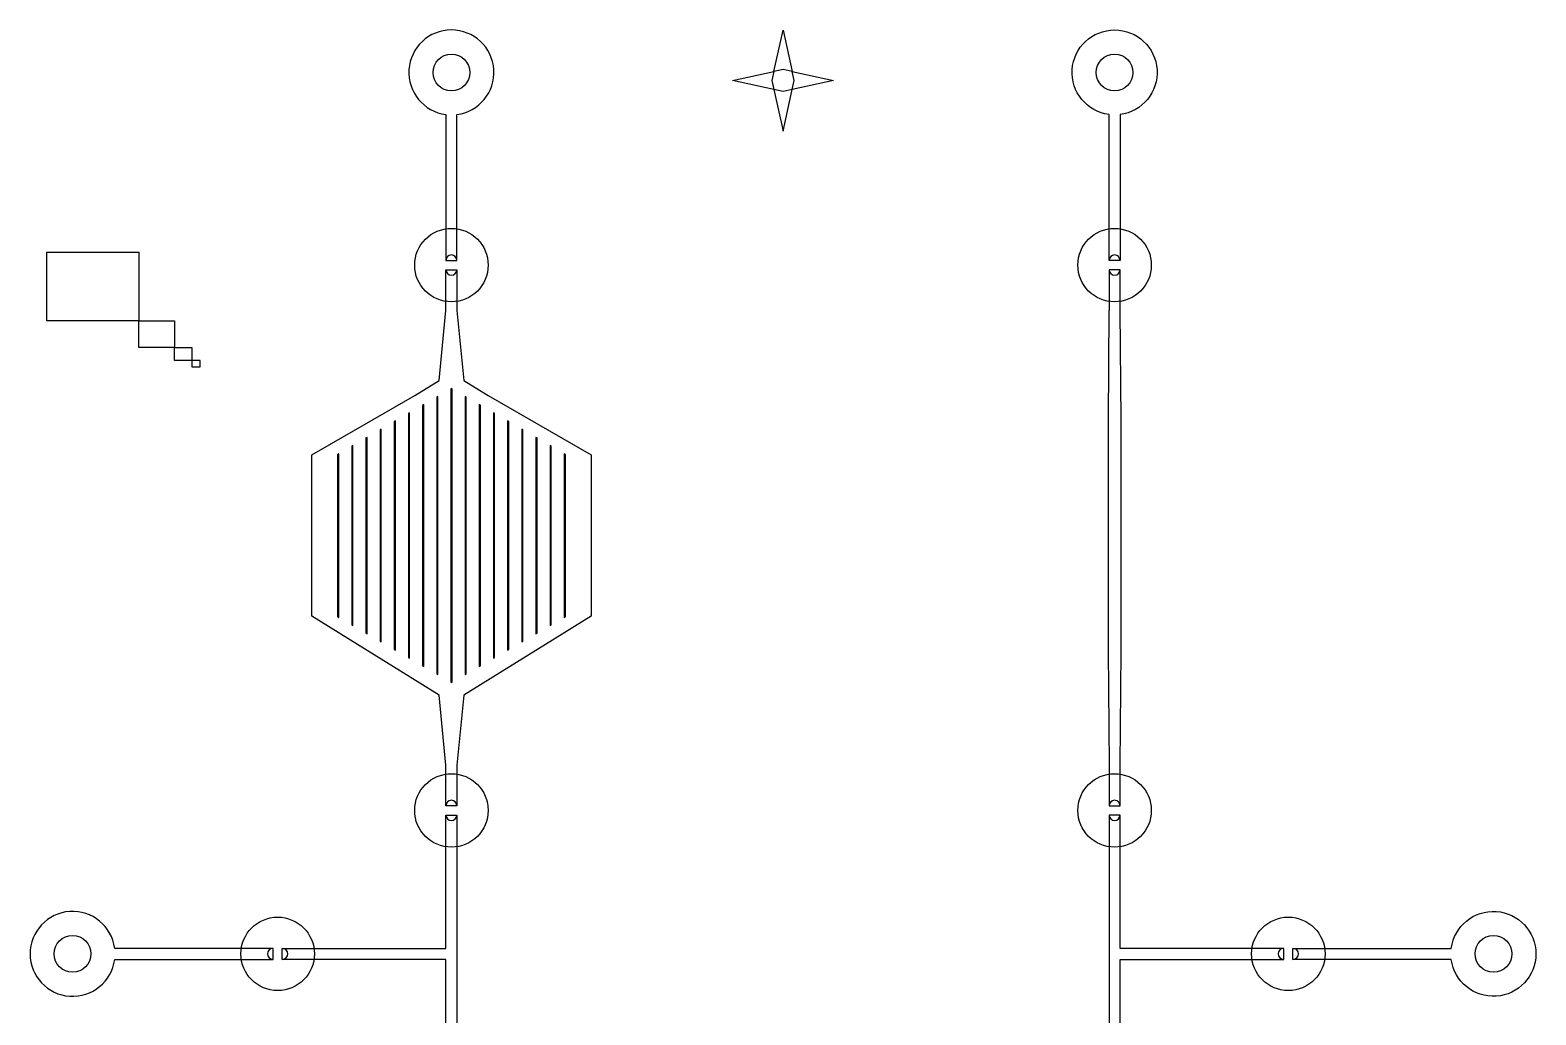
# Model space of a CAD drawing. Header units: inches. Extents: x -20.5 to 20.5, y -21.6 to 29.
# Drawn here: x -20.49 to 20.49, y 2.23 to 29.05 of the extents above; entities that cross this region are included whole.
import ezdxf

# ---------------------------------------------------------------- set-up
doc = ezdxf.new("R2010")
doc.units = ezdxf.units.IN
doc.header["$MEASUREMENT"] = 0

msp = doc.modelspace()

# ---------------------------------------------------------------- linework, layer by layer
msp.add_line((-9.392, 11.499), (-9.392, 19.072))
for points in [[(-9.172, 26.746), (-9.172, 22.773), (-8.872, 22.773), (-8.872, 26.746, 15.360328)], [(9.172, 26.746), (9.172, 22.773), (8.872, 22.773), (8.872, 26.746, -15.360328)], [(-8.872, 7.677), (-8.875, 1.883), (-9.022, 1.674), (-9.022, 1.604), (-8.706, 1.604), (-0.925, -6.851), (-0.925, -10.929), (-8.176, -18.891), (-8.176, -19.687, -2.283917), (-9.873, -19.687), (-9.873, -18.891), (-17.125, -10.929), (-17.125, -6.851), (-9.343, 1.604), (-9.027, 1.604), (-9.027, 1.674), (-9.175, 1.883), (-9.174, 3.747), (-13.625, 3.746), (-13.625, 4.047), (-9.174, 4.047), (-9.172, 7.677)], [(8.872, 7.677), (8.875, 1.883), (9.022, 1.674), (9.022, 1.604), (8.706, 1.604), (0.925, -6.851), (0.925, -10.929), (8.176, -18.891), (8.176, -19.687, 2.283917), (9.873, -19.687), (9.873, -18.891), (17.125, -10.929), (17.125, -6.851), (9.343, 1.604), (9.027, 1.604), (9.027, 1.674), (9.175, 1.883), (9.174, 3.747), (13.625, 3.747), (13.625, 4.047), (9.174, 4.047), (9.172, 7.677)], [(-18.185, 3.747), (-13.875, 3.747), (-13.875, 4.046), (-18.185, 4.047, 15.344251)], [(18.185, 3.747), (13.875, 3.747), (13.875, 4.047), (18.185, 4.047, -15.344251)]]:
    msp.add_lwpolyline(points, format="xyb", close=True)
for points in [[(0, 29.046), (0.246, 27.917), (0, 27.971), (-0.246, 27.917)], [(-0.3, 27.671), (-0.246, 27.425), (-1.375, 27.671), (-0.246, 27.917)], [(1.375, 27.671), (0.246, 27.425), (0.3, 27.671), (0.246, 27.917)], [(0.246, 27.425), (0, 27.371), (-0.246, 27.425), (0, 26.296)], [(-17.53, 23), (-17.53, 21.131), (-20.032, 21.131), (-20.032, 23)], [(-9.172, 7.927), (-9.171, 9.038), (-9.355, 10.94), (-12.822, 13.091), (-12.822, 17.48), (-10.022, 19.096), (-9.355, 19.51), (-9.171, 21.412), (-9.172, 22.523), (-8.872, 22.523), (-8.871, 21.413), (-8.687, 19.51), (-8.021, 19.096), (-5.221, 17.48), (-5.221, 13.091), (-8.687, 10.94), (-8.871, 9.037), (-8.872, 7.927)], [(8.87, 21.401), (8.844, 18.431), (8.844, 17.955), (8.844, 12.616), (8.844, 12.14), (8.871, 9.037), (8.872, 7.927), (9.172, 7.927), (9.171, 9.038), (9.2, 12.14), (9.2, 12.616), (9.2, 17.955), (9.2, 18.431), (9.173, 21.399), (9.171, 21.412), (9.172, 22.523), (8.872, 22.523), (8.871, 21.413)], [(-16.561, 21.131), (-16.561, 20.408), (-17.53, 20.408), (-17.53, 21.131)], [(-16.086, 20.408), (-16.086, 20.052), (-16.561, 20.052), (-16.561, 20.408)], [(-16.086, 20.052), (-16.086, 19.882), (-15.858, 19.882), (-15.858, 20.052)], [(-9.036, 11.294), (-9.021, 11.285), (-9.006, 11.294), (-9.006, 19.277), (-9.021, 19.285), (-9.036, 19.277)], [(-9.777, 18.849), (-9.807, 18.832), (-9.807, 11.739), (-9.777, 11.722)], [(-8.621, 11.517), (-8.621, 19.054), (-8.651, 19.072), (-8.651, 11.499)], [(-8.265, 11.722), (-8.235, 11.739), (-8.235, 18.832), (-8.265, 18.849)], [(-10.193, 18.609), (-10.193, 11.962), (-10.163, 11.945), (-10.163, 18.626)], [(-7.85, 11.962), (-7.85, 18.609), (-7.88, 18.626), (-7.88, 11.945)], [(-10.964, 18.164), (-10.964, 12.407), (-10.934, 12.39), (-10.934, 18.181)], [(-10.578, 18.387), (-10.578, 12.184), (-10.548, 12.167), (-10.548, 18.404)], [(-7.464, 12.184), (-7.464, 18.387), (-7.494, 18.404), (-7.494, 12.167)], [(-7.079, 12.407), (-7.079, 18.164), (-7.109, 18.181), (-7.109, 12.39)], [(-11.735, 17.719), (-11.735, 12.852), (-11.705, 12.835), (-11.705, 17.736)], [(-11.349, 17.941), (-11.349, 12.63), (-11.319, 12.612), (-11.319, 17.959)], [(-6.693, 12.63), (-6.693, 17.941), (-6.723, 17.959), (-6.723, 12.612)], [(-6.308, 12.852), (-6.308, 17.719), (-6.338, 17.736), (-6.338, 12.835)], [(-12.12, 17.496), (-12.12, 13.075), (-12.09, 13.057), (-12.09, 17.514)], [(-5.922, 13.075), (-5.922, 17.496), (-5.952, 17.514), (-5.952, 13.057)]]:
    msp.add_lwpolyline(points, close=True)
for points in [[(9.171, 21.527), (9.171, 21.533)], [(-16.086, 20.408), (-16.086, 20.052), (-16.561, 20.052)], [(-9.392, 19.072), (-9.422, 19.054), (-9.422, 11.517), (-9.392, 11.499)]]:
    msp.add_lwpolyline(points)
for centre, radius in [((-9.022, 27.891), 0.5), ((9.022, 27.891), 0.5), ((-9.022, 22.648), 1), ((9.022, 22.648), 1), ((-9.022, 7.802), 1), ((9.022, 7.802), 1), ((-13.75, 3.897), 1), ((13.75, 3.897), 1), ((-19.331, 3.897), 0.5), ((19.331, 3.897), 0.5)]:
    msp.add_circle(centre, radius)
for centre, start, end in [((-9.022, 22.773), 0, 180), ((9.022, 22.773), 0, 180), ((-9.022, 22.523), 180, 0), ((9.022, 22.523), 180, 0), ((-9.022, 7.927), 0, 180), ((9.022, 7.927), 0, 180), ((-9.022, 7.677), 180, 360), ((9.022, 7.677), 180, 0), ((-13.875, 3.897), 90, 270), ((-13.625, 3.897), 270, 90), ((13.625, 3.897), 90, 270), ((13.875, 3.897), 270, 90)]:
    msp.add_arc(centre, 0.15, start, end)

doc.saveas('drawing.dxf')
